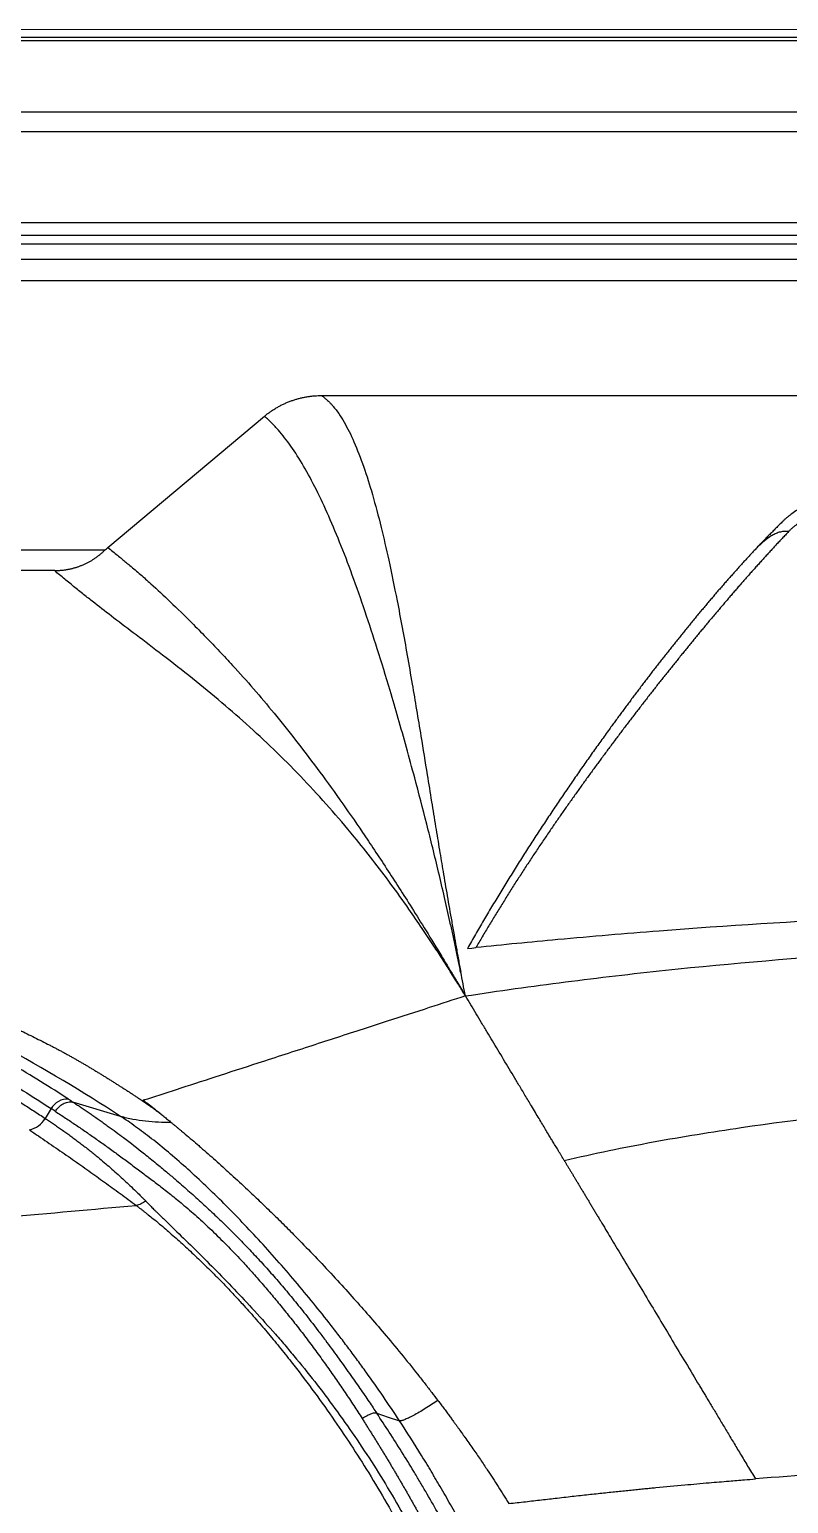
# Model space of a CAD drawing. Header units: inches. Extents: x 0 to 84, y -22 to 124.
# Drawn here: x 28.13 to 36.64, y 68.07 to 84.58 of the extents above; entities that cross this region are included whole.
import ezdxf

# ---------------------------------------------------------------- set-up
doc = ezdxf.new("R2010")
doc.units = ezdxf.units.IN
doc.header["$MEASUREMENT"] = 0
doc.layers.add('1', color=4, linetype='Continuous')

# ---------------------------------------------------------------- blocks, each defined once
blk = doc.blocks.new('2020 RELAY')
at = {"layer": '1', "linetype": 'Continuous', "lineweight": 18}
blk.add_line((5.882, 84.082), (78.2, 84.082), dxfattribs=at)
at = {"layer": '1', "color": 3, "linetype": 'Continuous', "lineweight": 25}
for p, q in [((11.728, 83.997), (72.354, 83.997)), ((11.728, 83.957), (72.354, 83.957)), ((72.354, 83.156), (11.728, 83.156)), ((11.728, 82.941), (72.354, 82.941)), ((69.789, 81.915), (14.293, 81.915)), ((14.293, 81.779), (69.789, 81.779)), ((61.461, 81.677), (21.921, 81.677)), ((21.921, 81.51), (61.461, 81.51)), ((21.921, 81.271), (61.461, 81.271)), ((31.405, 79.981), (52.677, 79.981)), ((29.01, 78.278), (30.764, 79.749)), ((28.976, 78.25), (18.851, 78.25)), ((28.411, 78.021), (19.148, 78.021)), ((34.249, 75.706), (34.249, 75.705)), ((33.041, 73.789), (33.041, 73.788)), ((32.963, 73.524), (32.965, 73.524)), ((28.374, 71.994), (28.308, 71.884)), ((29.153, 71.907), (28.617, 72.068))]:
    blk.add_line(p, q, dxfattribs=at)
at = {"layer": '1', "color": 3, "linetype": 'Continuous', "lineweight": 25, "flags": 128}
for points in [[(33.041, 73.788), (33.088, 73.793), (33.136, 73.798)], [(32.024, 68.581), (32.152, 68.539), (32.279, 68.497)]]:
    blk.add_lwpolyline(points, dxfattribs=at)
at = {"layer": '1', "color": 3, "linetype": 'Continuous', "lineweight": 25}
for centre, radius, start, end in [((28.552, 71.896), 0.203, 84.9798, 151.1869), ((28.07, 72.026), 0.277, 282.6285, 329.16)]:
    blk.add_arc(centre, radius, start, end, dxfattribs=at)
for points, knots in [([(30.764, 79.749), (30.769, 79.753), (30.78, 79.762), (30.796, 79.775), (30.812, 79.787), (30.829, 79.799), (30.845, 79.81), (30.862, 79.822), (30.88, 79.832), (30.897, 79.843), (30.915, 79.853), (30.932, 79.863), (30.95, 79.872), (30.969, 79.881), (30.987, 79.89), (31.006, 79.898), (31.025, 79.906), (31.044, 79.914), (31.069, 79.923), (31.1, 79.934), (31.137, 79.945), (31.174, 79.955), (31.212, 79.963), (31.25, 79.969), (31.288, 79.975), (31.327, 79.978), (31.366, 79.981), (31.392, 79.981), (31.405, 79.981)], [0, 0, 0, 0, 0.029519, 0.05895, 0.088307, 0.117601, 0.146844, 0.176051, 0.205232, 0.2344, 0.263569, 0.292751, 0.321958, 0.351203, 0.380498, 0.409856, 0.43929, 0.468811, 0.498432, 0.554471, 0.610236, 0.665812, 0.721282, 0.776731, 0.832243, 0.887903, 0.943794, 1, 1, 1, 1]), ([(31.405, 79.981), (31.407, 79.979), (31.413, 79.976), (31.422, 79.969), (31.432, 79.961), (31.444, 79.952), (31.458, 79.94), (31.474, 79.925), (31.493, 79.907), (31.515, 79.884), (31.55, 79.844), (31.598, 79.78), (31.677, 79.656), (31.771, 79.466), (31.876, 79.194), (31.978, 78.872), (32.071, 78.522), (32.162, 78.124), (32.24, 77.746), (32.328, 77.285), (32.416, 76.782), (32.509, 76.225), (32.581, 75.78), (32.636, 75.44), (32.682, 75.16), (32.725, 74.898), (32.768, 74.64), (32.814, 74.373), (32.855, 74.137), (32.889, 73.947), (32.914, 73.805), (32.939, 73.666), (32.956, 73.572), (32.965, 73.524)], [0, 0, 0, 0, 0.003334, 0.007411, 0.012232, 0.017796, 0.024104, 0.031155, 0.041345, 0.051777, 0.062453, 0.093365, 0.124987, 0.185777, 0.250005, 0.310508, 0.375021, 0.433039, 0.500028, 0.541909, 0.625044, 0.697957, 0.750049, 0.785191, 0.817736, 0.847683, 0.87503, 0.905612, 0.937518, 0.954089, 0.96876, 0.98438, 1, 1, 1, 1]), ([(32.963, 73.524), (32.959, 73.546), (32.95, 73.591), (32.936, 73.66), (32.921, 73.733), (32.9, 73.83), (32.875, 73.949), (32.835, 74.133), (32.782, 74.365), (32.696, 74.732), (32.585, 75.183), (32.464, 75.646), (32.357, 76.039), (32.265, 76.366), (32.156, 76.737), (32.032, 77.14), (31.891, 77.572), (31.751, 77.972), (31.609, 78.342), (31.469, 78.673), (31.328, 78.968), (31.187, 79.226), (31.044, 79.445), (30.938, 79.577), (30.868, 79.652), (30.839, 79.682), (30.815, 79.704), (30.798, 79.719), (30.781, 79.734), (30.77, 79.744), (30.764, 79.749)], [0, 0, 0, 0, 0.007273, 0.014937, 0.022991, 0.031436, 0.047176, 0.062874, 0.093433, 0.125758, 0.188821, 0.251515, 0.293941, 0.335835, 0.377206, 0.441663, 0.50267, 0.566961, 0.629943, 0.691695, 0.752296, 0.814772, 0.876355, 0.938227, 0.953676, 0.969156, 0.976909, 0.984532, 0.992265, 1, 1, 1, 1]), ([(38.041, 78.999), (38.033, 78.999), (38.018, 78.999), (37.996, 78.998), (37.974, 78.998), (37.951, 78.998), (37.929, 78.997), (37.907, 78.997), (37.885, 78.996), (37.863, 78.995), (37.841, 78.994), (37.819, 78.993), (37.797, 78.992), (37.74, 78.988), (37.646, 78.98), (37.523, 78.965), (37.405, 78.945), (37.295, 78.922), (37.191, 78.896), (37.064, 78.857), (36.951, 78.813), (36.851, 78.765), (36.782, 78.728), (36.719, 78.688), (36.672, 78.655), (36.637, 78.627), (36.611, 78.606), (36.587, 78.585), (36.572, 78.57), (36.565, 78.563)], [0, 0, 0, 0, 0.010548, 0.021062, 0.031544, 0.041999, 0.052429, 0.062839, 0.073232, 0.08361, 0.093979, 0.10434, 0.114699, 0.125058, 0.187424, 0.250522, 0.312205, 0.375621, 0.437057, 0.500652, 0.625218, 0.686892, 0.750441, 0.812, 0.875015, 0.905899, 0.937016, 0.968378, 1, 1, 1, 1]), ([(36.89, 78.633), (36.884, 78.63), (36.874, 78.625), (36.858, 78.617), (36.842, 78.608), (36.827, 78.599), (36.812, 78.591), (36.797, 78.582), (36.783, 78.573), (36.769, 78.564), (36.756, 78.555), (36.742, 78.545), (36.73, 78.536), (36.717, 78.526), (36.705, 78.517), (36.693, 78.507), (36.681, 78.497), (36.67, 78.487), (36.66, 78.477), (36.649, 78.467), (36.643, 78.46), (36.639, 78.457)], [0, 0, 0, 0, 0.051844, 0.1037695, 0.1557775, 0.2078691, 0.2600452, 0.3123068, 0.364655, 0.4170909, 0.4696156, 0.52223, 0.5749353, 0.6277328, 0.6806235, 0.7336088, 0.7866899, 0.8398681, 0.8931449, 0.9465217, 1, 1, 1, 1]), ([(36.639, 78.457), (36.627, 78.444), (36.604, 78.419), (36.568, 78.382), (36.533, 78.344), (36.497, 78.306), (36.462, 78.267), (36.426, 78.228), (36.39, 78.189), (36.355, 78.15), (36.319, 78.11), (36.283, 78.071), (36.247, 78.031), (36.211, 77.99), (36.175, 77.95), (36.139, 77.909), (36.103, 77.868), (36.067, 77.827), (36.031, 77.785), (35.995, 77.743), (35.959, 77.701), (35.923, 77.659), (35.887, 77.617), (35.851, 77.574), (35.815, 77.532), (35.779, 77.489), (35.742, 77.446), (35.706, 77.402), (35.67, 77.359), (35.634, 77.315), (35.598, 77.271), (35.561, 77.227), (35.525, 77.183), (35.489, 77.138), (35.453, 77.094), (35.417, 77.049), (35.38, 77.004), (35.344, 76.959), (35.308, 76.914), (35.272, 76.869), (35.236, 76.823), (35.199, 76.777), (35.163, 76.732), (35.127, 76.686), (35.091, 76.64), (35.055, 76.593), (35.019, 76.547), (34.983, 76.5), (34.947, 76.454), (34.911, 76.407), (34.875, 76.36), (34.839, 76.313), (34.803, 76.266), (34.767, 76.219), (34.732, 76.171), (34.696, 76.124), (34.66, 76.076), (34.624, 76.028), (34.589, 75.98), (34.553, 75.932), (34.518, 75.884), (34.482, 75.836), (34.447, 75.788), (34.411, 75.739), (34.376, 75.69), (34.341, 75.642), (34.306, 75.593), (34.271, 75.544), (34.236, 75.495), (34.201, 75.445), (34.166, 75.396), (34.131, 75.347), (34.096, 75.297), (34.062, 75.247), (34.027, 75.198), (33.993, 75.148), (33.944, 75.076), (33.88, 74.983), (33.803, 74.868), (33.727, 74.752), (33.65, 74.636), (33.575, 74.519), (33.5, 74.401), (33.426, 74.282), (33.352, 74.162), (33.279, 74.042), (33.207, 73.92), (33.159, 73.839), (33.136, 73.798)], [0, 0, 0, 0, 0.010003, 0.020005, 0.030007, 0.040009, 0.05001, 0.060011, 0.070012, 0.080013, 0.090013, 0.100014, 0.110014, 0.120015, 0.130015, 0.140015, 0.150016, 0.160016, 0.170016, 0.180017, 0.190017, 0.200017, 0.210017, 0.220017, 0.230017, 0.240017, 0.250017, 0.260017, 0.270016, 0.280016, 0.290015, 0.300014, 0.310014, 0.320013, 0.330012, 0.340011, 0.350011, 0.36001, 0.370009, 0.380009, 0.390008, 0.400008, 0.410008, 0.420007, 0.430007, 0.440007, 0.450006, 0.460006, 0.470006, 0.480006, 0.490006, 0.500006, 0.510005, 0.520005, 0.530005, 0.540005, 0.550005, 0.560004, 0.570004, 0.580004, 0.590004, 0.600004, 0.610004, 0.620004, 0.630004, 0.640005, 0.650005, 0.660005, 0.670005, 0.680006, 0.690006, 0.700006, 0.710006, 0.720006, 0.730006, 0.740006, 0.750005, 0.772731, 0.795456, 0.818181, 0.840906, 0.863632, 0.886358, 0.909085, 0.931813, 0.954542, 0.977271, 1, 1, 1, 1]), ([(36.565, 78.563), (36.552, 78.55), (36.526, 78.524), (36.487, 78.485), (36.448, 78.445), (36.409, 78.406), (36.37, 78.366), (36.331, 78.325), (36.306, 78.298), (36.293, 78.285)], [0, 0, 0, 0, 0.143574, 0.286908, 0.430002, 0.572857, 0.715474, 0.857854, 1, 1, 1, 1]), ([(36.639, 78.457), (36.621, 78.459), (36.586, 78.46), (36.535, 78.451), (36.488, 78.433), (36.43, 78.401), (36.365, 78.351), (36.317, 78.307), (36.293, 78.285)], [0, 0, 0, 0, 0.125, 0.25, 0.375, 0.5, 0.75, 1, 1, 1, 1]), ([(28.976, 78.25), (28.981, 78.255), (28.993, 78.264), (29.005, 78.273), (29.01, 78.278)], [0, 0, 0, 0, 0.4999706, 1, 1, 1, 1]), ([(29.01, 78.278), (29.029, 78.263), (29.065, 78.235), (29.117, 78.193), (29.166, 78.153), (29.211, 78.115), (29.281, 78.057), (29.375, 77.977), (29.526, 77.843), (29.718, 77.665), (29.923, 77.464), (30.107, 77.278), (30.259, 77.119), (30.437, 76.928), (30.64, 76.701), (30.875, 76.423), (31.111, 76.128), (31.356, 75.807), (31.606, 75.463), (31.822, 75.152), (31.998, 74.89), (32.134, 74.683), (32.274, 74.468), (32.421, 74.236), (32.579, 73.982), (32.715, 73.76), (32.819, 73.589), (32.875, 73.495), (32.924, 73.413), (32.968, 73.339), (33.001, 73.285), (33.017, 73.256)], [0, 0, 0, 0, 0.013847, 0.027002, 0.039466, 0.051239, 0.06232, 0.093471, 0.124526, 0.183397, 0.249224, 0.292832, 0.334524, 0.374305, 0.438075, 0.499507, 0.562796, 0.624747, 0.688413, 0.74992, 0.780946, 0.812475, 0.844086, 0.875003, 0.909625, 0.946434, 0.960466, 0.973217, 0.980984, 0.98991, 1, 1, 1, 1]), ([(36.293, 78.285), (36.28, 78.271), (36.254, 78.244), (36.216, 78.203), (36.178, 78.162), (36.14, 78.121), (36.102, 78.079), (36.064, 78.037), (36.026, 77.995), (35.989, 77.953), (35.951, 77.91), (35.914, 77.868), (35.877, 77.825), (35.839, 77.782), (35.802, 77.739), (35.765, 77.695), (35.729, 77.652), (35.692, 77.608), (35.655, 77.565), (35.618, 77.521), (35.582, 77.477), (35.546, 77.432), (35.509, 77.388), (35.473, 77.344), (35.437, 77.299), (35.401, 77.254), (35.365, 77.209), (35.329, 77.165), (35.294, 77.119), (35.258, 77.074), (35.222, 77.029), (35.187, 76.984), (35.152, 76.938), (35.116, 76.893), (35.081, 76.847), (35.046, 76.801), (35.011, 76.755), (34.976, 76.709), (34.941, 76.663), (34.907, 76.617), (34.872, 76.571), (34.838, 76.525), (34.803, 76.478), (34.769, 76.432), (34.734, 76.385), (34.7, 76.339), (34.666, 76.292), (34.611, 76.217), (34.536, 76.112), (34.44, 75.978), (34.344, 75.842), (34.281, 75.751), (34.249, 75.706)], [0, 0, 0, 0, 0.018319, 0.036603, 0.054854, 0.073071, 0.091254, 0.109403, 0.127519, 0.145602, 0.163652, 0.181668, 0.199652, 0.217603, 0.235521, 0.253406, 0.271259, 0.289079, 0.306866, 0.324622, 0.342345, 0.360036, 0.377695, 0.395322, 0.412917, 0.430481, 0.448014, 0.465515, 0.482985, 0.500424, 0.517832, 0.535209, 0.552555, 0.569871, 0.587155, 0.60441, 0.621634, 0.638827, 0.65599, 0.673123, 0.690225, 0.707298, 0.72434, 0.741353, 0.758336, 0.775289, 0.792213, 0.809107, 0.857018, 0.904802, 0.952463, 1, 1, 1, 1]), ([(28.411, 78.021), (28.417, 78.021), (28.428, 78.021), (28.446, 78.022), (28.463, 78.023), (28.48, 78.024), (28.497, 78.025), (28.514, 78.027), (28.531, 78.029), (28.547, 78.032), (28.564, 78.035), (28.58, 78.038), (28.597, 78.042), (28.613, 78.045), (28.629, 78.05), (28.645, 78.054), (28.661, 78.059), (28.677, 78.064), (28.693, 78.07), (28.708, 78.076), (28.729, 78.084), (28.755, 78.095), (28.785, 78.11), (28.815, 78.127), (28.843, 78.144), (28.871, 78.163), (28.899, 78.183), (28.925, 78.204), (28.951, 78.227), (28.967, 78.242), (28.976, 78.25)], [0, 0, 0, 0, 0.026915, 0.053674, 0.080292, 0.106784, 0.133164, 0.159449, 0.185652, 0.211791, 0.23788, 0.263935, 0.289973, 0.316008, 0.342057, 0.368136, 0.394259, 0.420444, 0.446705, 0.473058, 0.499519, 0.553499, 0.607602, 0.661952, 0.716675, 0.771891, 0.82772, 0.884275, 0.941666, 1, 1, 1, 1]), ([(33.017, 73.256), (33.011, 73.267), (32.995, 73.293), (32.967, 73.339), (32.93, 73.399), (32.885, 73.471), (32.822, 73.571), (32.744, 73.694), (32.644, 73.848), (32.524, 74.028), (32.367, 74.256), (32.181, 74.514), (31.976, 74.784), (31.746, 75.072), (31.487, 75.375), (31.199, 75.688), (30.902, 75.988), (30.597, 76.274), (30.281, 76.55), (29.955, 76.816), (29.635, 77.066), (29.341, 77.289), (29.087, 77.481), (28.896, 77.629), (28.751, 77.743), (28.639, 77.833), (28.525, 77.926), (28.449, 77.989), (28.411, 78.021)], [0, 0, 0, 0, 0.0038155, 0.0092961, 0.0164401, 0.0252422, 0.0356976, 0.0533108, 0.0713939, 0.0950668, 0.1249431, 0.1655469, 0.2071992, 0.2499202, 0.3079714, 0.3689826, 0.4329847, 0.5000023, 0.5689675, 0.642942, 0.7186505, 0.7858915, 0.8429592, 0.8929756, 0.9187749, 0.9452137, 0.9722897, 1, 1, 1, 1]), ([(34.249, 75.705), (34.233, 75.682), (34.201, 75.635), (34.153, 75.565), (34.105, 75.495), (34.057, 75.424), (34.009, 75.354), (33.962, 75.283), (33.915, 75.211), (33.867, 75.14), (33.82, 75.068), (33.773, 74.995), (33.726, 74.923), (33.68, 74.85), (33.633, 74.777), (33.587, 74.703), (33.54, 74.629), (33.494, 74.555), (33.448, 74.48), (33.402, 74.405), (33.357, 74.329), (33.311, 74.254), (33.266, 74.177), (33.221, 74.101), (33.176, 74.023), (33.131, 73.946), (33.086, 73.868), (33.056, 73.815), (33.041, 73.789)], [0, 0, 0, 0, 0.039071, 0.078092, 0.117063, 0.155984, 0.194855, 0.233676, 0.272449, 0.311173, 0.349849, 0.388476, 0.427055, 0.465586, 0.504069, 0.542504, 0.580892, 0.619231, 0.657523, 0.695767, 0.733963, 0.772112, 0.810213, 0.848266, 0.886271, 0.924228, 0.962138, 1, 1, 1, 1]), ([(22.686, 74.828), (22.723, 74.811), (22.812, 74.769), (22.969, 74.696), (23.174, 74.601), (23.453, 74.47), (23.778, 74.317), (24.243, 74.097), (24.838, 73.809), (25.434, 73.513), (25.922, 73.262), (26.272, 73.078), (26.625, 72.888), (26.906, 72.732), (27.114, 72.614), (27.251, 72.535), (27.386, 72.456), (27.521, 72.376), (27.655, 72.296), (27.788, 72.215), (27.92, 72.133), (28.051, 72.051), (28.18, 71.968), (28.266, 71.912), (28.308, 71.884)], [0, 0, 0, 0, 0.019164, 0.046356, 0.081575, 0.12482, 0.190759, 0.249681, 0.364774, 0.499525, 0.560407, 0.622377, 0.685435, 0.749583, 0.774626, 0.799669, 0.824711, 0.849753, 0.874796, 0.899837, 0.924879, 0.94992, 0.97496, 1, 1, 1, 1]), ([(22.927, 74.855), (23.394, 74.636), (23.864, 74.415), (24.8, 73.965), (25.266, 73.736), (26.188, 73.265), (26.643, 73.024), (27.308, 72.649), (27.527, 72.521), (27.957, 72.262), (28.168, 72.129), (28.374, 71.994)], [0, 0, 0, 0, 0.25, 0.25, 0.5, 0.5, 0.75, 0.75, 0.875, 0.875, 1, 1, 1, 1]), ([(28.57, 72.099), (28.363, 72.233), (28.15, 72.364), (27.717, 72.621), (27.497, 72.747), (26.828, 73.118), (26.37, 73.357), (25.444, 73.821), (24.975, 74.046), (24.033, 74.489), (23.561, 74.706), (23.091, 74.92)], [0, 0, 0, 0, 0.125, 0.125, 0.25, 0.25, 0.5, 0.5, 0.75, 0.75, 1, 1, 1, 1]), ([(29.153, 71.907), (28.732, 72.182), (27.848, 72.705), (26.453, 73.434), (25.046, 74.111), (24.11, 74.542), (23.657, 74.75)], [0.0120943, 0.0120943, 0.0120943, 0.0120943, 0.2620922, 0.5120922, 0.7620922, 0.9999978, 0.9999978, 0.9999978, 0.9999978]), ([(24.369, 74.518), (24.407, 74.502), (24.483, 74.47), (24.597, 74.421), (24.711, 74.373), (24.824, 74.325), (24.938, 74.276), (25.052, 74.227), (25.165, 74.178), (25.279, 74.13), (25.393, 74.08), (25.506, 74.031), (25.62, 73.982), (25.734, 73.932), (25.851, 73.881), (25.971, 73.828), (26.095, 73.773), (26.218, 73.718), (26.342, 73.663), (26.465, 73.608), (26.588, 73.551), (26.691, 73.504), (26.775, 73.467), (26.837, 73.438), (26.899, 73.41), (26.989, 73.368), (27.106, 73.314), (27.252, 73.246), (27.397, 73.177), (27.543, 73.107), (27.688, 73.037), (27.841, 72.963), (28.001, 72.884), (28.167, 72.801), (28.279, 72.745), (28.334, 72.717)], [0, 0, 0, 0, 0.0288522, 0.0577039, 0.0865552, 0.1154064, 0.1442577, 0.173109, 0.2019603, 0.2308116, 0.2596627, 0.2885135, 0.3173639, 0.3462136, 0.3750625, 0.4063142, 0.4375648, 0.4688143, 0.5000627, 0.5313102, 0.5625569, 0.5938024, 0.6094251, 0.6250475, 0.6406697, 0.6562917, 0.6927429, 0.7291937, 0.7656447, 0.8020961, 0.8385484, 0.875002, 0.9166652, 0.9583312, 1, 1, 1, 1]), ([(38.041, 74.151), (37.85, 74.143), (36.899, 74.101), (35.569, 74.018), (34.125, 73.896), (33.441, 73.829), (33.136, 73.798)], [0.7186543, 0.7186543, 0.7186543, 0.7186543, 0.75, 0.875, 0.9375, 0.9879077, 0.9879077, 0.9879077, 0.9879077]), ([(33.017, 73.256), (33.39, 73.313), (34.137, 73.417), (35.635, 73.592), (37.513, 73.749), (39.074, 73.821), (39.881, 73.844), (39.935, 73.846)], [0, 0, 0, 0, 0.0625, 0.125, 0.25, 0.375, 0.3839738, 0.3839738, 0.3839738, 0.3839738]), ([(33.017, 73.256), (32.882, 73.213), (32.59, 73.118), (32.208, 72.994), (31.769, 72.852), (31.286, 72.695), (30.731, 72.516), (30.225, 72.351), (29.796, 72.213), (29.53, 72.126), (29.407, 72.087)], [0, 0, 0, 0, 0.112179, 0.242843, 0.317584, 0.476933, 0.644094, 0.778403, 0.898125, 1, 1, 1, 1]), ([(34.002, 71.618), (33.993, 71.632), (33.975, 71.662), (33.946, 71.71), (33.915, 71.763), (33.88, 71.821), (33.842, 71.884), (33.801, 71.952), (33.748, 72.04), (33.692, 72.133), (33.63, 72.237), (33.571, 72.335), (33.487, 72.476), (33.383, 72.648), (33.28, 72.82), (33.199, 72.955), (33.137, 73.057), (33.077, 73.157), (33.037, 73.224), (33.017, 73.256)], [0, 0, 0, 0, 0.027098, 0.057082, 0.089945, 0.125682, 0.16428, 0.205712, 0.249959, 0.323686, 0.374988, 0.437911, 0.500024, 0.629107, 0.750051, 0.813559, 0.876415, 0.938572, 1, 1, 1, 1]), ([(28.334, 72.717), (28.347, 72.711), (28.372, 72.698), (28.408, 72.679), (28.445, 72.66), (28.481, 72.641), (28.517, 72.621), (28.553, 72.601), (28.588, 72.582), (28.624, 72.562), (28.659, 72.542), (28.693, 72.522), (28.728, 72.502), (28.763, 72.482), (28.797, 72.461), (28.831, 72.441), (28.865, 72.42), (28.899, 72.4), (28.933, 72.379), (28.966, 72.359), (29, 72.338), (29.033, 72.317), (29.066, 72.296), (29.1, 72.275), (29.133, 72.254), (29.166, 72.233), (29.199, 72.212), (29.232, 72.191), (29.265, 72.17), (29.298, 72.148), (29.33, 72.126), (29.363, 72.105), (29.385, 72.09), (29.396, 72.083)], [0, 0, 0, 0, 0.032256, 0.064512, 0.096769, 0.129027, 0.161286, 0.193545, 0.225805, 0.258064, 0.290323, 0.32258, 0.354838, 0.387095, 0.419352, 0.45161, 0.483868, 0.516126, 0.548385, 0.580644, 0.612903, 0.645162, 0.677422, 0.709682, 0.741942, 0.774202, 0.806461, 0.83872, 0.870978, 0.903235, 0.935491, 0.967746, 1, 1, 1, 1]), ([(34.125, 71.413), (34.462, 71.493), (34.794, 71.56), (35.453, 71.681), (35.781, 71.734), (36.762, 71.878), (37.414, 71.952), (38.392, 72.041), (38.719, 72.067), (39.372, 72.11), (39.699, 72.128), (40.683, 72.172), (41.342, 72.187), (42.173, 72.186), (42.339, 72.185), (42.672, 72.182), (42.838, 72.179), (43.335, 72.168), (43.665, 72.157), (44.323, 72.127), (44.651, 72.108), (45.306, 72.064), (45.634, 72.037), (46.287, 71.976), (46.614, 71.942), (47.269, 71.862), (47.596, 71.818), (48.253, 71.717), (48.582, 71.66), (49.081, 71.561), (49.248, 71.525), (49.585, 71.448), (49.754, 71.406), (49.925, 71.36)], [0, 0, 0, 0, 0.0625, 0.0625, 0.125, 0.125, 0.25, 0.25, 0.3125, 0.3125, 0.375, 0.375, 0.5, 0.5, 0.53125, 0.53125, 0.5625, 0.5625, 0.625, 0.625, 0.6875, 0.6875, 0.75, 0.75, 0.8125, 0.8125, 0.875, 0.875, 0.9375, 0.9375, 0.96875, 0.96875, 1, 1, 1, 1]), ([(28.421, 71.963), (28.406, 71.974), (28.39, 71.984), (28.374, 71.994), (28.374, 71.994), (28.374, 71.994), (28.374, 71.994)], [0, 0, 0, 0, 0.0024327, 0.0024327, 0.0024327, 0.00243276, 0.00243276, 0.00243276, 0.00243276]), ([(28.421, 71.963), (28.432, 71.981), (28.445, 71.997), (28.475, 72.026), (28.491, 72.038), (28.525, 72.056), (28.543, 72.063), (28.579, 72.07), (28.597, 72.071), (28.614, 72.068)], [0, 0, 0, 0, 0.25, 0.25, 0.5, 0.5, 0.75, 0.75, 1, 1, 1, 1]), ([(28.57, 72.099), (28.586, 72.088), (28.601, 72.078), (28.617, 72.068), (28.617, 72.068), (28.617, 72.068), (28.617, 72.068)], [0, 0, 0, 0, 0.002429986, 0.002429986, 0.002429986, 0.002430046, 0.002430046, 0.002430046, 0.002430046]), ([(28.617, 72.068), (28.631, 72.059), (28.659, 72.041), (28.701, 72.013), (28.744, 71.984), (28.788, 71.955), (28.832, 71.924), (28.877, 71.893), (28.922, 71.861), (28.968, 71.828), (29.056, 71.765), (29.206, 71.655), (29.385, 71.516), (29.545, 71.386), (29.659, 71.292), (29.754, 71.212), (29.858, 71.122), (29.978, 71.016), (30.121, 70.886), (30.256, 70.758), (30.385, 70.632), (30.508, 70.509), (30.632, 70.378), (30.759, 70.242), (30.886, 70.098), (31.015, 69.948), (31.122, 69.818), (31.239, 69.672), (31.34, 69.542), (31.466, 69.375), (31.562, 69.244), (31.652, 69.119), (31.716, 69.028), (31.777, 68.942), (31.834, 68.861), (31.887, 68.784), (31.936, 68.712), (31.981, 68.645), (32.01, 68.602), (32.024, 68.581)], [0, 0, 0, 0, 0.013169, 0.026512, 0.04003, 0.053727, 0.067605, 0.081669, 0.095921, 0.110365, 0.125005, 0.178038, 0.250006, 0.290157, 0.324422, 0.352726, 0.375008, 0.417277, 0.458955, 0.500008, 0.5347, 0.569754, 0.605154, 0.640892, 0.676954, 0.713329, 0.750005, 0.7679, 0.812501, 0.836078, 0.874999, 0.894398, 0.912719, 0.929964, 0.94613, 0.961218, 0.975226, 0.988153, 1, 1, 1, 1]), ([(29.396, 72.083), (29.404, 72.078), (29.42, 72.067), (29.444, 72.05), (29.468, 72.033), (29.492, 72.016), (29.517, 71.998), (29.541, 71.98), (29.565, 71.962), (29.589, 71.944), (29.613, 71.925), (29.63, 71.912), (29.638, 71.905)], [0, 0, 0, 0, 0.1, 0.200017, 0.300044, 0.400075, 0.500102, 0.600121, 0.700126, 0.80011, 0.90007, 1, 1, 1, 1]), ([(29.638, 71.905), (29.606, 71.931), (29.527, 71.994), (29.451, 72.052), (29.407, 72.087)], [0.9487871, 0.9487871, 0.9487871, 0.9487871, 0.96875, 1, 1, 1, 1]), ([(28.308, 71.884), (28.324, 71.874), (28.354, 71.854), (28.4, 71.823), (28.446, 71.791), (28.492, 71.759), (28.537, 71.727), (28.583, 71.694), (28.629, 71.66), (28.674, 71.626), (28.719, 71.592), (28.765, 71.557), (28.81, 71.521), (28.855, 71.485), (28.931, 71.423), (29.039, 71.332), (29.153, 71.23), (29.242, 71.147), (29.303, 71.089), (29.356, 71.037), (29.395, 70.999), (29.42, 70.973), (29.432, 70.962), (29.435, 70.959)], [0, 0, 0, 0, 0.037467, 0.075092, 0.112874, 0.150814, 0.188914, 0.227174, 0.265595, 0.304178, 0.342924, 0.381834, 0.420909, 0.46015, 0.499559, 0.621684, 0.749625, 0.811057, 0.874804, 0.924905, 0.965424, 0.99046, 1, 1, 1, 1]), ([(28.421, 71.963), (28.44, 71.951), (28.479, 71.926), (28.536, 71.888), (28.593, 71.85), (28.651, 71.811), (28.708, 71.772), (28.766, 71.733), (28.823, 71.693), (28.881, 71.652), (28.938, 71.612), (28.996, 71.571), (29.054, 71.529), (29.112, 71.487), (29.17, 71.444), (29.229, 71.4), (29.29, 71.355), (29.352, 71.309), (29.414, 71.262), (29.476, 71.215), (29.54, 71.168), (29.603, 71.119), (29.667, 71.07), (29.732, 71.019), (29.797, 70.966), (29.896, 70.883), (30.028, 70.768), (30.194, 70.613), (30.361, 70.447), (30.51, 70.29), (30.64, 70.147), (30.752, 70.019), (30.864, 69.887), (30.976, 69.751), (31.089, 69.611), (31.201, 69.467), (31.312, 69.319), (31.403, 69.195), (31.473, 69.097), (31.522, 69.027), (31.571, 68.957), (31.62, 68.886), (31.668, 68.815), (31.717, 68.742), (31.765, 68.67), (31.813, 68.596), (31.844, 68.547), (31.86, 68.522)], [0, 0, 0, 0, 0.017855, 0.035712, 0.05357, 0.071429, 0.089288, 0.107147, 0.125006, 0.142863, 0.160719, 0.178576, 0.196433, 0.21429, 0.232148, 0.250006, 0.268757, 0.287509, 0.306262, 0.325016, 0.343769, 0.362515, 0.381257, 0.400002, 0.418753, 0.437506, 0.484386, 0.531264, 0.578135, 0.625002, 0.65625, 0.687501, 0.718752, 0.750004, 0.781255, 0.812502, 0.843745, 0.874992, 0.888884, 0.902778, 0.916671, 0.930565, 0.944458, 0.958348, 0.972236, 0.986121, 1, 1, 1, 1]), ([(32.279, 68.497), (32.158, 68.682), (32.002, 68.908), (31.809, 69.174), (31.728, 69.283), (31.663, 69.37), (31.597, 69.456), (31.481, 69.606), (31.314, 69.816), (31.042, 70.143), (30.698, 70.533), (30.353, 70.892), (30.081, 71.155), (29.881, 71.339), (29.687, 71.507), (29.499, 71.66), (29.319, 71.794), (29.207, 71.872), (29.153, 71.907)], [0, 0, 0, 0, 0.125, 0.15625, 0.1875, 0.203125, 0.21875, 0.25, 0.3125, 0.375, 0.5, 0.625, 0.6875, 0.75, 0.8125, 0.875, 0.9375, 1, 1, 1, 1]), ([(29.638, 71.905), (29.645, 71.9), (29.658, 71.889), (29.678, 71.872), (29.699, 71.856), (29.713, 71.844), (29.72, 71.839)], [0, 0, 0, 0, 0.25024, 0.50031, 0.750225, 1, 1, 1, 1]), ([(29.72, 71.839), (29.727, 71.832), (29.743, 71.82), (29.766, 71.801), (29.789, 71.781), (29.813, 71.762), (29.842, 71.738), (29.888, 71.699), (29.952, 71.645), (30.017, 71.589), (30.084, 71.531), (30.153, 71.471), (30.235, 71.398), (30.315, 71.326), (30.428, 71.224), (30.557, 71.104), (30.706, 70.963), (30.839, 70.835), (30.973, 70.703), (31.088, 70.588), (31.224, 70.449), (31.383, 70.284), (31.579, 70.075), (31.763, 69.871), (31.937, 69.674), (32.177, 69.395), (32.387, 69.139), (32.563, 68.915), (32.638, 68.818), (32.685, 68.756), (32.708, 68.726)], [0, 0, 0, 0, 0.0090012, 0.0179982, 0.0269916, 0.0359822, 0.0449707, 0.0598844, 0.0881364, 0.1152798, 0.1311771, 0.1598237, 0.1884594, 0.2170974, 0.2424854, 0.3031024, 0.3462832, 0.3894905, 0.4329771, 0.4764689, 0.5002638, 0.5641728, 0.6290395, 0.6883043, 0.7419965, 0.7980551, 0.9229147, 0.9509266, 0.9766205, 1, 1, 1, 1]), ([(28.131, 71.756), (28.164, 71.733), (28.231, 71.688), (28.329, 71.621), (28.425, 71.555), (28.52, 71.49), (28.644, 71.404), (28.795, 71.297), (28.972, 71.17), (29.149, 71.042), (29.266, 70.954), (29.326, 70.91)], [0, 0, 0, 0, 0.082443, 0.163664, 0.243666, 0.322455, 0.400034, 0.551977, 0.700034, 0.847067, 1, 1, 1, 1]), ([(34.125, 71.413), (34.12, 71.422), (34.109, 71.439), (34.094, 71.465), (34.078, 71.491), (34.058, 71.525), (34.033, 71.567), (34.012, 71.601), (34.002, 71.618)], [0, 0, 0, 0, 0.128132, 0.256073, 0.383789, 0.51125, 0.751124, 1, 1, 1, 1]), ([(34.125, 71.413), (34.131, 71.403), (34.143, 71.384), (34.16, 71.354), (34.179, 71.324), (34.197, 71.294), (34.216, 71.262), (34.235, 71.231), (34.254, 71.198), (34.274, 71.166), (34.294, 71.132), (34.314, 71.098), (34.335, 71.064), (34.356, 71.029), (34.377, 70.994), (34.399, 70.958), (34.421, 70.921), (34.443, 70.884), (34.465, 70.847), (34.488, 70.809), (34.511, 70.771), (34.562, 70.686), (34.645, 70.547), (34.768, 70.343), (34.903, 70.118), (35.045, 69.882), (35.191, 69.64), (35.336, 69.397), (35.486, 69.148), (35.597, 68.963), (35.666, 68.848), (35.693, 68.803), (35.721, 68.756), (35.751, 68.708), (35.781, 68.658), (35.812, 68.606), (35.844, 68.552), (35.877, 68.496), (35.912, 68.439), (35.947, 68.38), (35.983, 68.319), (36.021, 68.257), (36.059, 68.193), (36.099, 68.127), (36.14, 68.059), (36.181, 67.99), (36.224, 67.919), (36.253, 67.871), (36.268, 67.847)], [0, 0, 0, 0, 0.012518, 0.025028, 0.037531, 0.050027, 0.062518, 0.075006, 0.087492, 0.099979, 0.112468, 0.12496, 0.137457, 0.14996, 0.162468, 0.174985, 0.187509, 0.200042, 0.212584, 0.225138, 0.237702, 0.250279, 0.307536, 0.368298, 0.432565, 0.500433, 0.562584, 0.624931, 0.687489, 0.750264, 0.76084, 0.771799, 0.783142, 0.794869, 0.806982, 0.819481, 0.832366, 0.84564, 0.859303, 0.873356, 0.8878, 0.902637, 0.917868, 0.933495, 0.949519, 0.965943, 0.98277, 1, 1, 1, 1]), ([(20.914, 68.825), (20.928, 68.837), (20.965, 68.866), (21.066, 68.944), (21.212, 69.05), (21.56, 69.286), (22.344, 69.734), (23.385, 70.116), (24.472, 70.374), (25.166, 70.494), (25.719, 70.57), (26.14, 70.619), (26.507, 70.656), (26.72, 70.676), (26.819, 70.685), (27.047, 70.705), (27.379, 70.735), (28.191, 70.808), (28.84, 70.866), (29.326, 70.91)], [0.1411054, 0.1411054, 0.1411054, 0.1411054, 0.1428716, 0.1448247, 0.148731, 0.1526372, 0.1682622, 0.1995122, 0.2151372, 0.2307622, 0.2385747, 0.2463872, 0.2541997, 0.258106, 0.2600591, 0.2620122, 0.2776372, 0.2932622, 0.3396568, 0.3396568, 0.3396568, 0.3396568]), ([(29.435, 70.959), (29.418, 70.946), (29.4, 70.935), (29.363, 70.919), (29.345, 70.913), (29.326, 70.91)], [0, 0, 0, 0, 0.5, 0.5, 1, 1, 1, 1]), ([(29.326, 70.91), (29.331, 70.906), (29.341, 70.898), (29.357, 70.886), (29.376, 70.873), (29.397, 70.857), (29.416, 70.841), (29.438, 70.824), (29.47, 70.799), (29.523, 70.757), (29.588, 70.703), (29.656, 70.646), (29.746, 70.568), (29.862, 70.465), (30.007, 70.329), (30.135, 70.205), (30.243, 70.097), (30.332, 70.006), (30.423, 69.909), (30.532, 69.791), (30.656, 69.652), (30.794, 69.492), (30.931, 69.327), (31.177, 69.019), (31.519, 68.557), (31.874, 68.016), (32.137, 67.575), (32.297, 67.287), (32.419, 67.055), (32.493, 66.909), (32.551, 66.791), (32.594, 66.703), (32.632, 66.624), (32.659, 66.564), (32.673, 66.534), (32.678, 66.523)], [0, 0, 0, 0, 0.005191, 0.010383, 0.015577, 0.023367, 0.031143, 0.034703, 0.045076, 0.062266, 0.08493, 0.105734, 0.124676, 0.16633, 0.208024, 0.249755, 0.273327, 0.29769, 0.322842, 0.348783, 0.386703, 0.424326, 0.461646, 0.498658, 0.627584, 0.748308, 0.811928, 0.874216, 0.905597, 0.937073, 0.952518, 0.96851, 0.983968, 0.994464, 1, 1, 1, 1]), ([(29.435, 70.959), (29.436, 70.957), (29.439, 70.954), (29.446, 70.947), (29.458, 70.936), (29.474, 70.919), (29.494, 70.898), (29.513, 70.879), (29.533, 70.858), (29.561, 70.83), (29.613, 70.78), (29.687, 70.707), (29.814, 70.584), (29.984, 70.419), (30.2, 70.205), (30.424, 69.975), (30.654, 69.729), (30.849, 69.512), (31.007, 69.33), (31.242, 69.05), (31.511, 68.703), (31.805, 68.284), (32.09, 67.849), (32.323, 67.45), (32.509, 67.1), (32.581, 66.958), (32.64, 66.84), (32.683, 66.751), (32.721, 66.67), (32.746, 66.618), (32.758, 66.592), (32.764, 66.579), (32.767, 66.574), (32.769, 66.57), (32.77, 66.567), (32.771, 66.565)], [0, 0, 0, 0, 0.001795, 0.003714, 0.007756, 0.015686, 0.023464, 0.031143, 0.037707, 0.046603, 0.062111, 0.093122, 0.124215, 0.186733, 0.248763, 0.310476, 0.372245, 0.434404, 0.465726, 0.497206, 0.622209, 0.684595, 0.747198, 0.873498, 0.905069, 0.936631, 0.94927, 0.96824, 0.984002, 0.991917, 0.995901, 0.997941, 0.998467, 0.998997, 1, 1, 1, 1]), ([(32.708, 68.726), (32.721, 68.709), (32.745, 68.677), (32.78, 68.631), (32.812, 68.587), (32.842, 68.547), (32.869, 68.509), (32.894, 68.475), (32.917, 68.444), (32.937, 68.417), (32.954, 68.392), (32.97, 68.371), (32.982, 68.353), (32.993, 68.339), (33.001, 68.327), (33.006, 68.319), (33.04, 68.272), (33.1, 68.187), (33.184, 68.065), (33.258, 67.954), (33.325, 67.854), (33.386, 67.76), (33.446, 67.665), (33.486, 67.602), (33.505, 67.571)], [0, 0, 0, 0, 0.04462, 0.086347, 0.12518, 0.16112, 0.194164, 0.224313, 0.251565, 0.275918, 0.297372, 0.315924, 0.331575, 0.344322, 0.354166, 0.361104, 0.365138, 0.47773, 0.583417, 0.682191, 0.76161, 0.841048, 0.92051, 1, 1, 1, 1]), ([(32.024, 68.581), (32.019, 68.584), (32.012, 68.585), (31.991, 68.583), (31.978, 68.58), (31.949, 68.569), (31.932, 68.562), (31.897, 68.544), (31.879, 68.534), (31.86, 68.522)], [0, 0, 0, 0, 0.25, 0.25, 0.5, 0.5, 0.75, 0.75, 1, 1, 1, 1]), ([(33.071, 66.778), (33.052, 66.817), (33.032, 66.856), (32.992, 66.934), (32.973, 66.973), (32.912, 67.09), (32.871, 67.168), (32.788, 67.323), (32.746, 67.4), (32.66, 67.553), (32.617, 67.629), (32.55, 67.742), (32.528, 67.78), (32.483, 67.855), (32.461, 67.893), (32.393, 68.005), (32.348, 68.079), (32.21, 68.298), (32.118, 68.441), (32.024, 68.581)], [0, 0, 0, 0, 0.0625, 0.0625, 0.125, 0.125, 0.25, 0.25, 0.375, 0.375, 0.5, 0.5, 0.5625, 0.5625, 0.625, 0.625, 0.75, 0.75, 1, 1, 1, 1]), ([(31.86, 68.522), (31.868, 68.51), (31.884, 68.484), (31.908, 68.446), (31.932, 68.409), (31.956, 68.37), (31.98, 68.332), (32.004, 68.294), (32.028, 68.256), (32.051, 68.217), (32.075, 68.179), (32.099, 68.14), (32.122, 68.101), (32.146, 68.062), (32.169, 68.023), (32.192, 67.984), (32.216, 67.945), (32.239, 67.906), (32.262, 67.866), (32.285, 67.827), (32.308, 67.787), (32.331, 67.747), (32.354, 67.708), (32.376, 67.668), (32.399, 67.628), (32.421, 67.588), (32.444, 67.548), (32.466, 67.508), (32.488, 67.468), (32.51, 67.427), (32.546, 67.361), (32.595, 67.27), (32.656, 67.152), (32.717, 67.033), (32.77, 66.927), (32.816, 66.834), (32.855, 66.755), (32.88, 66.701), (32.893, 66.674)], [0, 0, 0, 0, 0.0216003, 0.0431875, 0.0647636, 0.0863304, 0.10789, 0.1294443, 0.150995, 0.1725441, 0.1940933, 0.2156444, 0.2371992, 0.2587593, 0.2803254, 0.3018964, 0.3234711, 0.3450484, 0.3666271, 0.3882061, 0.4097841, 0.43136, 0.4529326, 0.4745008, 0.4960634, 0.5176194, 0.5391687, 0.5607115, 0.582248, 0.6037785, 0.6253033, 0.687697, 0.750073, 0.8124626, 0.8748991, 0.9165614, 0.958249, 1, 1, 1, 1]), ([(34.031, 65.23), (33.967, 65.37), (33.869, 65.58), (33.736, 65.859), (33.66, 66.016), (33.608, 66.12), (33.574, 66.19), (33.514, 66.311), (33.444, 66.45), (33.374, 66.588), (33.334, 66.665), (33.307, 66.717), (33.294, 66.742), (33.28, 66.768), (33.267, 66.794), (33.253, 66.82), (33.235, 66.854), (33.186, 66.948), (33.104, 67.102), (32.993, 67.306), (32.879, 67.508), (32.784, 67.676), (32.715, 67.793), (32.676, 67.859), (32.647, 67.909), (32.617, 67.959), (32.577, 68.025), (32.467, 68.206), (32.364, 68.368), (32.279, 68.497)], [0, 0, 0, 0, 0.125, 0.1875, 0.25, 0.265625, 0.28125, 0.3125, 0.375, 0.40625, 0.4375, 0.445312, 0.453125, 0.460938, 0.46875, 0.476562, 0.484375, 0.5, 0.5625, 0.625, 0.6875, 0.75, 0.78125, 0.796875, 0.8125, 0.828125, 0.84375, 0.875, 1, 1, 1, 1]), ([(47.813, 67.845), (47.342, 67.883), (46.868, 67.917), (45.915, 67.974), (45.437, 67.999), (44.895, 68.021), (44.835, 68.023), (44.714, 68.028), (44.654, 68.03), (44.533, 68.034), (44.473, 68.036), (44.352, 68.039), (44.292, 68.04), (43.989, 68.048), (43.747, 68.053), (43.26, 68.061), (43.016, 68.065), (42.649, 68.068), (42.527, 68.069), (42.282, 68.07), (42.159, 68.07), (41.547, 68.07), (41.06, 68.066), (40.332, 68.053), (40.09, 68.048), (39.789, 68.041), (39.698, 68.038), (39.608, 68.036), (39.547, 68.034), (39.517, 68.033), (39.457, 68.031), (39.427, 68.03), (39.367, 68.028), (39.276, 68.025), (39.186, 68.021), (38.646, 67.999), (38.167, 67.975), (37.214, 67.918), (36.74, 67.884), (36.268, 67.847)], [0, 0, 0, 0, 0.125, 0.125, 0.25, 0.25, 0.265625, 0.265625, 0.28125, 0.28125, 0.296875, 0.296875, 0.3125, 0.3125, 0.375, 0.375, 0.4375, 0.4375, 0.46875, 0.46875, 0.5, 0.5, 0.625, 0.625, 0.6875, 0.6875, 0.703125, 0.710937, 0.710937, 0.71875, 0.71875, 0.726562, 0.726562, 0.734375, 0.75, 0.75, 0.875, 0.875, 1, 1, 1, 1]), ([(34.046, 67.632), (34.079, 67.636), (34.143, 67.643), (34.237, 67.654), (34.328, 67.664), (34.417, 67.674), (34.503, 67.683), (34.587, 67.692), (34.667, 67.7), (34.745, 67.708), (34.82, 67.716), (34.892, 67.723), (34.961, 67.73), (35.028, 67.737), (35.091, 67.743), (35.24, 67.757), (35.459, 67.778), (35.732, 67.802), (35.956, 67.821), (36.129, 67.835), (36.227, 67.843), (36.268, 67.847)], [0, 0, 0, 0, 0.044267, 0.087247, 0.128934, 0.169326, 0.208419, 0.246211, 0.282699, 0.317881, 0.351755, 0.384318, 0.415571, 0.445511, 0.474137, 0.50145, 0.646415, 0.768828, 0.868612, 0.945692, 1, 1, 1, 1]), ([(33.505, 67.571), (33.536, 67.574), (33.598, 67.581), (33.689, 67.591), (33.78, 67.602), (33.87, 67.612), (33.959, 67.622), (34.017, 67.629), (34.046, 67.632)], [0, 0, 0, 0, 0.171833, 0.341625, 0.509356, 0.675007, 0.83856, 1, 1, 1, 1])]:
    blk.add_open_spline(points, degree=3, knots=knots, dxfattribs=at)
for points in [[(33.017, 73.256), (33, 73.346), (32.983, 73.435), (32.965, 73.524)], [(28.614, 72.068), (28.615, 72.068), (28.616, 72.068), (28.617, 72.068)], [(29.407, 72.087), (29.403, 72.085), (29.4, 72.084), (29.396, 72.083)], [(29.72, 71.839), (29.672, 71.839), (29.576, 71.84), (29.433, 71.85), (29.291, 71.871), (29.198, 71.893), (29.153, 71.907)], [(32.708, 68.726), (32.686, 68.71), (32.639, 68.679), (32.568, 68.633), (32.498, 68.591), (32.434, 68.555), (32.377, 68.527), (32.331, 68.507), (32.297, 68.496), (32.284, 68.496), (32.279, 68.497)]]:
    blk.add_open_spline(points, degree=3, dxfattribs=at)

msp = doc.modelspace()

# ---------------------------------------------------------------- block references
msp.add_blockref('2020 RELAY', (0, 0.5))

doc.saveas('drawing.dxf')
